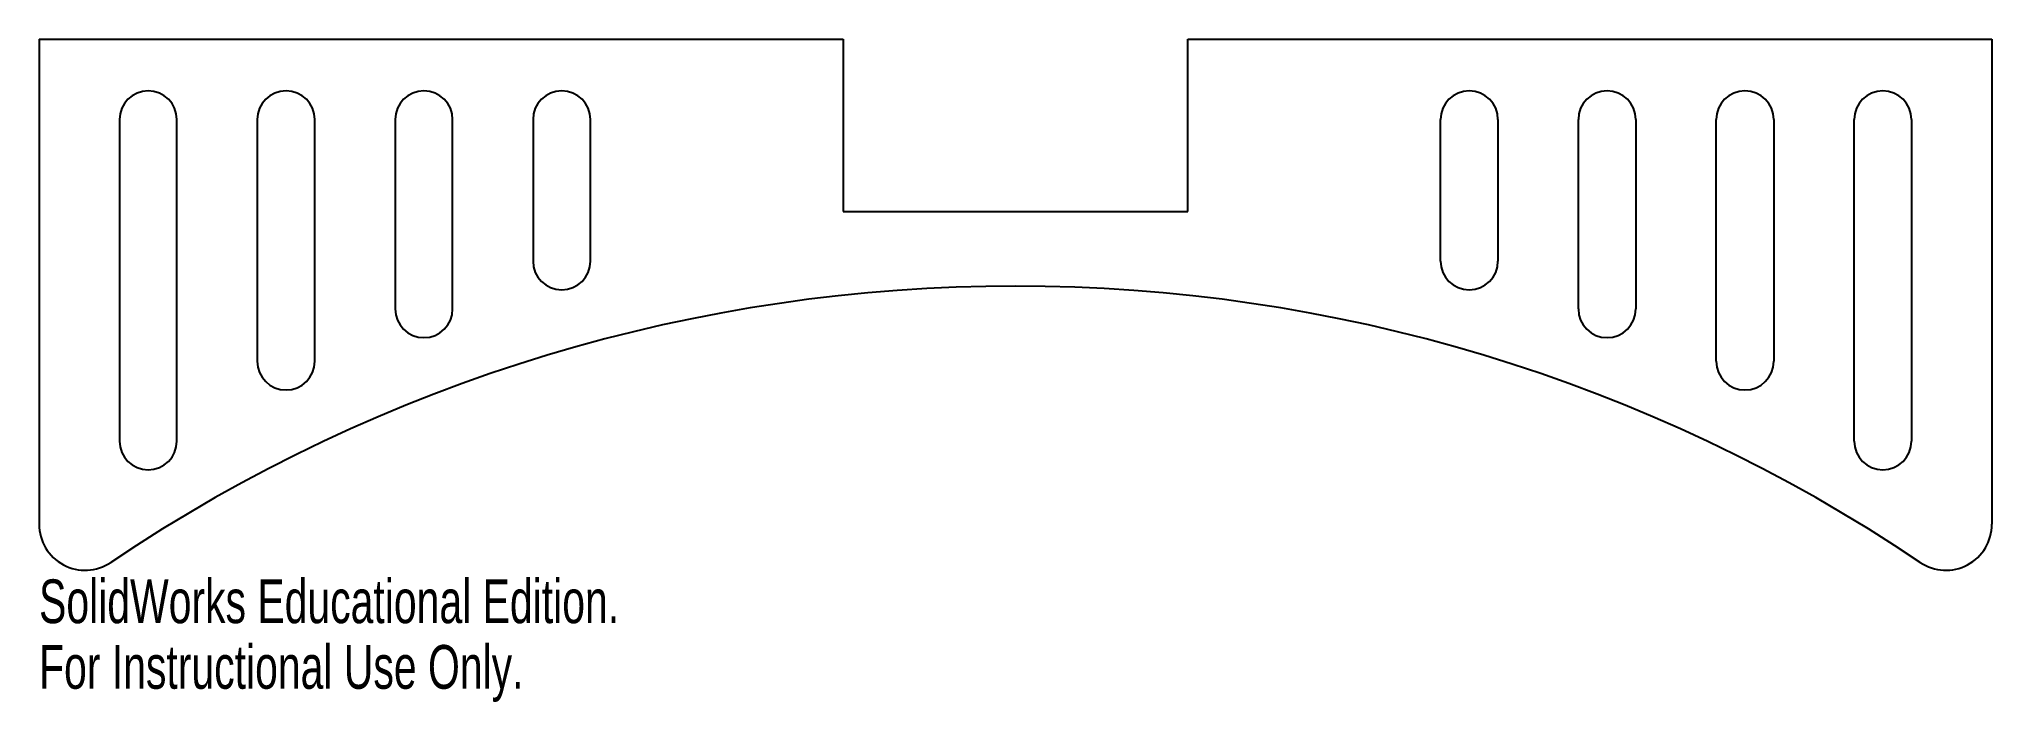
# Model space of a CAD drawing. Header units: inches. Extents: x -6.23 to 2.27, y 0.02 to 2.9.
import ezdxf

# ---------------------------------------------------------------- set-up
doc = ezdxf.new("R2010")
doc.units = ezdxf.units.IN
doc.header["$MEASUREMENT"] = 0
doc.styles.add('SLDTEXTSTYLE0', font='TXT', dxfattribs={"width": 0.7})

msp = doc.modelspace()

# ---------------------------------------------------------------- linework, layer by layer
at = {"color": 7, "linetype": 'Continuous'}
for p, q in [((-6.2322, 2.904), (-2.7322, 2.904)), ((-6.2322, 2.904), (-6.2322, 0.7924)), ((-2.7322, 2.904), (-2.7322, 2.154)), ((-1.2322, 2.154), (-1.2322, 2.904)), ((-1.2322, 2.904), (2.2678, 2.904)), ((2.2678, 2.904), (2.2678, 0.8622)), ((-5.8822, 2.554), (-5.8822, 1.154)), ((-5.6322, 1.154), (-5.6322, 2.554)), ((-5.2822, 2.554), (-5.2822, 1.5018)), ((-5.0322, 1.5018), (-5.0322, 2.554)), ((-4.6822, 2.554), (-4.6822, 1.7295)), ((-4.4322, 1.7295), (-4.4322, 2.554)), ((-4.0822, 2.554), (-4.0822, 1.9374)), ((-3.8322, 1.9374), (-3.8322, 2.554)), ((-0.1322, 1.9374), (-0.1322, 2.554)), ((0.1178, 2.554), (0.1178, 1.9374)), ((0.4678, 1.7295), (0.4678, 2.554)), ((0.7178, 2.554), (0.7178, 1.7295)), ((1.0678, 1.5018), (1.0678, 2.554)), ((1.3178, 2.554), (1.3178, 1.5018)), ((1.6678, 1.154), (1.6678, 2.554)), ((1.9178, 2.554), (1.9178, 1.154)), ((-2.7322, 2.154), (-1.2322, 2.154)), ((2.2678, 0.8622), (2.2678, 0.7924))]:
    msp.add_line(p, q, dxfattribs=at)
for centre, radius, start, end in [((-5.7572, 2.554), 0.125, 0, 180), ((-5.1572, 2.554), 0.125, 0, 180), ((-4.5572, 2.554), 0.125, 0, 180), ((-3.9572, 2.554), 0.125, 0, 180), ((-0.0072, 2.554), 0.125, 0, 180), ((0.5928, 2.554), 0.125, 0, 180), ((1.1928, 2.554), 0.125, 0, 180), ((1.7928, 2.554), 0.125, 0, 180), ((-3.9572, 1.9374), 0.125, 180, 0), ((-0.0072, 1.9374), 0.125, 180, 0), ((-1.9822, -5.2213), 7.0503, 56.04117, 123.95883), ((-4.5572, 1.7295), 0.125, 180, 0), ((0.5928, 1.7295), 0.125, 180, 0), ((-5.1572, 1.5018), 0.125, 180, 0), ((1.1928, 1.5018), 0.125, 180, 0), ((-5.7572, 1.154), 0.125, 180, 0), ((1.7928, 1.154), 0.125, 180, 0), ((-6.0322, 0.7924), 0.2, 180, 303.95883), ((2.0678, 0.7924), 0.2, 236.04117, 0)]:
    msp.add_arc(centre, radius, start, end, dxfattribs=at)

# ---------------------------------------------------------------- texts
at = {"color": 7, "linetype": 'Continuous', "char_height": 0.1903, "attachment_point": 1, "style": 'SLDTEXTSTYLE0'}
for s, insert in [('SolidWorks Educational Edition.', (-6.2322, 0.5523)), ('For Instructional Use Only.', (-6.2322, 0.2668))]:
    msp.add_mtext(s, dxfattribs=dict(at, insert=insert))

doc.saveas('drawing.dxf')
